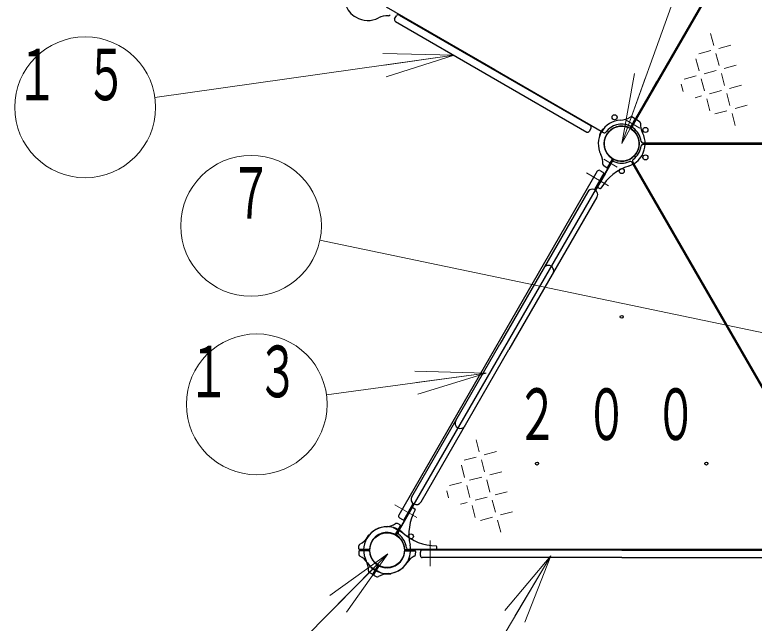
# Model space of a CAD drawing. Units: millimetres on the paper, scale 1:60. Extents: x -385 to 0, y -594 to 267.
# Drawn here: x -310.06 to -278.54, y 139.9 to 165.83 of the extents above; entities that cross this region are included whole.
import ezdxf
from ezdxf.enums import TextEntityAlignment as Align

# ---------------------------------------------------------------- set-up
doc = ezdxf.new("R2010")
doc.units = ezdxf.units.MM
doc.linetypes.add('USER2', pattern=[6, 3, -1, 1, -1])
doc.layers.add('1_60', color=7, linetype='Continuous', lineweight=25)
doc.styles.add('ＭＳ ゴシック', font='')
doc.styles.get('ＭＳ ゴシック').set_extended_font_data('MS Gothic')

msp = doc.modelspace()

# ---------------------------------------------------------------- linework, layer by layer
at = {"layer": '1_60', "lineweight": 13}
for p, q in [((-284.192, 160.336), (-274.283, 187.861)), ((-291.335, 164.1), (-304.093, 162.303)), ((-294.375, 164.177), (-291.335, 164.1)), ((-291.335, 164.1), (-294.305, 163.682)), ((-291.335, 164.1), (-294.236, 163.187)), ((-284.192, 160.336), (-283.646, 163.328)), ((-284.192, 160.336), (-283.176, 163.158)), ((-282.705, 162.989), (-284.192, 160.336)), ((-270.225, 150.623), (-297.055, 156.221)), ((-289.972, 150.556), (-296.778, 149.632)), ((-293.012, 150.648), (-289.972, 150.556)), ((-289.972, 150.556), (-292.945, 150.152)), ((-289.972, 150.556), (-292.877, 149.657)), ((-294.166, 142.861), (-299.098, 137.87)), ((-296.63, 141.078), (-294.166, 142.861)), ((-294.166, 142.861), (-296.275, 140.727)), ((-294.166, 142.861), (-295.919, 140.376)), ((-287.216, 142.774), (-290.289, 137.594)), ((-289.177, 140.449), (-287.216, 142.774)), ((-287.216, 142.774), (-288.746, 140.194)), ((-287.216, 142.774), (-288.316, 139.939))]:
    msp.add_line(p, q, dxfattribs=at)
at = {"layer": '1_60', "color": 4}
for p, q in [((-283.715, 161.111), (-274.625, 176.855)), ((-279.214, 169.008), (-283.758, 161.136)), ((-289.592, 163.482), (-294.217, 166.152)), ((-289.592, 163.482), (-284.968, 160.812)), ((-265.102, 160.36), (-283.282, 160.36)), ((-283.282, 160.311), (-265.102, 160.311)), ((-293.715, 143.79), (-284.625, 159.535)), ((-283.759, 159.535), (-274.669, 143.79)), ((-274.625, 143.815), (-283.715, 159.56)), ((-275.102, 143.04), (-293.282, 143.04))]:
    msp.add_line(p, q, dxfattribs=at)
at = {"layer": '1_60'}
for p, q in [((-293.682, 165.815), (-285.527, 161.106)), ((-293.871, 165.654), (-293.796, 165.784)), ((-293.84, 165.54), (-285.685, 160.832)), ((-285.571, 160.863), (-285.496, 160.992)), ((-284.963, 160.973), (-284.965, 160.974)), ((-285.129, 160.684), (-285.132, 160.686)), ((-285.123, 159.189), (-284.993, 159.114)), ((-285.237, 159.159), (-293.696, 144.508)), ((-284.948, 159.079), (-285.353, 158.379)), ((-284.902, 159.052), (-285.306, 158.352)), ((-284.948, 159.079), (-284.902, 159.052)), ((-293.482, 144.298), (-293.078, 144.998)), ((-293.436, 144.272), (-293.032, 144.972)), ((-293.665, 144.394), (-293.535, 144.319)), ((-293.482, 144.298), (-293.436, 144.272)), ((-294.963, 143.652), (-294.965, 143.653)), ((-295.129, 143.363), (-295.132, 143.365)), ((-292.775, 142.782), (-292.775, 142.932)), ((-284.192, 143.015), (-292.692, 143.015)), ((-284.192, 143.015), (-275.692, 143.015)), ((-284.192, 142.698), (-292.692, 142.698)), ((-284.192, 142.698), (-275.692, 142.698)), ((-294.359, 142.029), (-294.359, 142.026)), ((-294.025, 142.029), (-294.025, 142.026))]:
    msp.add_line(p, q, dxfattribs=at)
at = {"layer": '1_60', "color": 4, "lineweight": 13}
for p, q in [((-280.264, 164.519), (-280.401, 165.032)), ((-280.389, 164.303), (-280.901, 164.166)), ((-279.535, 164.532), (-280.048, 164.394)), ((-280.889, 163.437), (-281.027, 163.949)), ((-280.035, 163.666), (-280.173, 164.178)), ((-279.307, 163.678), (-279.819, 163.541)), ((-280.16, 163.449), (-280.673, 163.312)), ((-279.807, 162.812), (-279.944, 163.324)), ((-281.014, 163.22), (-281.527, 163.083)), ((-280.66, 162.583), (-280.798, 163.095)), ((-281.57, 162.562), (-281.652, 162.867)), ((-279.078, 162.824), (-279.59, 162.687)), ((-280.785, 162.367), (-281.058, 162.293)), ((-279.932, 162.595), (-280.444, 162.458)), ((-279.578, 161.958), (-279.715, 162.47)), ((-280.432, 161.729), (-280.569, 162.242)), ((-279.703, 161.741), (-280.215, 161.604)), ((-278.849, 161.97), (-279.361, 161.833)), ((-279.349, 161.104), (-279.486, 161.616)), ((-290.264, 147.199), (-290.401, 147.711)), ((-289.535, 147.211), (-290.048, 147.074)), ((-290.389, 146.982), (-290.901, 146.845)), ((-290.889, 146.116), (-291.027, 146.629)), ((-290.035, 146.345), (-290.173, 146.857)), ((-289.307, 146.357), (-289.819, 146.22)), ((-290.16, 146.129), (-290.673, 145.991)), ((-289.807, 145.491), (-289.944, 146.004)), ((-291.014, 145.9), (-291.527, 145.763)), ((-290.66, 145.263), (-290.798, 145.775)), ((-291.57, 145.242), (-291.652, 145.546)), ((-289.078, 145.504), (-289.59, 145.366)), ((-290.785, 145.046), (-291.058, 144.973)), ((-289.932, 145.275), (-290.444, 145.138)), ((-289.578, 144.637), (-289.715, 145.15)), ((-290.432, 144.409), (-290.569, 144.921)), ((-289.703, 144.421), (-290.215, 144.284)), ((-288.849, 144.65), (-289.361, 144.512)), ((-289.349, 143.784), (-289.486, 144.296))]:
    msp.add_line(p, q, dxfattribs=at)
at = {"layer": '1_60', "color": 2}
for p, q in [((-283.64, 161.411), (-283.756, 161.472)), ((-283.823, 161.025), (-283.627, 161.365)), ((-283.78, 161), (-283.583, 161.34)), ((-283.537, 161.351), (-283.434, 161.287)), ((-284.561, 159.647), (-285.216, 158.512)), ((-284.604, 159.672), (-284.801, 159.331)), ((-284.847, 159.32), (-284.95, 159.384)), ((-285.202, 158.466), (-285.124, 158.426)), ((-293.78, 143.679), (-293.125, 144.813)), ((-293.078, 144.824), (-293.005, 144.777)), ((-293.64, 144.09), (-293.747, 144.147)), ((-293.823, 143.704), (-293.627, 144.044)), ((-295.399, 143.075), (-295.395, 143.196)), ((-292.068, 143.075), (-292.072, 143.162)), ((-295.399, 142.956), (-295.395, 142.825)), ((-294.973, 143.04), (-295.366, 143.04)), ((-294.973, 142.99), (-295.366, 142.99)), ((-293.411, 143.04), (-292.101, 143.04)), ((-293.411, 142.99), (-293.018, 142.99)), ((-292.985, 142.956), (-292.989, 142.834)), ((-294.604, 142.351), (-294.801, 142.011)), ((-294.561, 142.326), (-294.757, 141.986)), ((-294.847, 141.999), (-294.958, 142.068)), ((-294.744, 141.94), (-294.637, 141.883))]:
    msp.add_line(p, q, dxfattribs=at)
at = {"layer": '1_60', "linetype": 'USER2', "lineweight": 13}
for p, q in [((-284, 161.331), (-283.425, 161)), ((-284.959, 159.672), (-284.384, 159.34)), ((-284.757, 158.545), (-285.697, 159.088)), ((-292.924, 144.399), (-293.864, 144.942)), ((-294, 144.011), (-293.426, 143.679)), ((-292.359, 143.421), (-292.359, 142.336)), ((-294.959, 142.351), (-294.384, 142.019))]:
    msp.add_line(p, q, dxfattribs=at)
at = {"layer": '1_60', "color": 131}
for p, q in [((-285.638, 158.284), (-289.388, 151.788)), ((-285.246, 158.057), (-288.996, 151.562)), ((-293.138, 145.293), (-289.388, 151.788)), ((-292.746, 145.066), (-288.996, 151.562))]:
    msp.add_line(p, q, dxfattribs=at)
at = {"layer": '1_60', "lineweight": 13}
for centre in [(-307.064, 161.885), (-299.992, 156.833), (-299.75, 149.228)]:
    msp.add_circle(centre, 3, dxfattribs=at)
at = {"layer": '1_60'}
for centre, radius in [((-284.494, 161.462), 0.108), ((-284.192, 160.336), 0.743), ((-284.192, 160.336), 0.743), ((-284.192, 160.335), 0.743), ((-284.192, 160.335), 0.743), ((-294.192, 143.015), 0.743)]:
    msp.add_circle(centre, radius, dxfattribs=at)
at = {"layer": '1_60', "color": 4}
for centre, radius in [((-283.182, 160.919), 0.108), ((-283.182, 159.752), 0.108), ((-284.192, 159.169), 0.108), ((-284.192, 152.955), 0.0625), ((-287.801, 146.705), 0.0625), ((-280.583, 146.705), 0.0625), ((-293.182, 143.598), 0.108)]:
    msp.add_circle(centre, radius, dxfattribs=at)
at = {"layer": '1_60', "color": 2}
for centre, radius, start, end in [((-295.018, 166.585), 1, 197.7828, 240), ((-294.137, 165.871), 0.0833, 267.4588, 328), ((-294.137, 165.871), 0.0833, 267.4588, 328), ((-295.018, 166.585), 1, 240, 297.2728), ((-294.177, 164.956), 0.833, 87.4588, 117.2728), ((-284.279, 162.167), 0.833, 272.7272, 302.5412), ((-283.786, 161.394), 0.0833, 62, 122.5412), ((-283.656, 161.381), 0.0333, 330, 62), ((-284.192, 160.336), 1, 92.7272, 150), ((-284.192, 160.336), 0.75, 64.2707, 150), ((-283.555, 161.323), 0.0333, 58, 150), ((-283.478, 161.216), 0.0833, 357.4588, 58), ((-283.478, 161.216), 0.0833, 357.4588, 58), ((-282.562, 161.176), 0.833, 177.4588, 207.2728), ((-284.192, 160.336), 1, 150, 207.2728), ((-283.852, 161.041), 0.0333, 244.2707, 330), ((-283.751, 160.983), 0.0333, 150, 235.7293), ((-284.192, 160.336), 0.75, 330, 55.7293), ((-284.192, 160.336), 1, 330, 27.2728), ((-284.192, 160.336), 0.75, 150, 235.7293), ((-285.822, 159.495), 0.833, 357.4588, 27.2728), ((-284.192, 160.336), 0.75, 244.2707, 330), ((-284.192, 160.336), 1, 287.7828, 330), ((-284.633, 159.688), 0.0333, 330, 55.7293), ((-284.532, 159.63), 0.0333, 64.2707, 150), ((-283.225, 157.32), 2.167, 107.7828, 148.9159), ((-284.906, 159.455), 0.0833, 177.4588, 238), ((-284.829, 159.348), 0.0333, 238, 330), ((-285.187, 158.496), 0.0333, 150, 243), ((-285.109, 158.456), 0.0333, 243, 328.9158), ((-291.097, 143.685), 2.167, 151.0841, 192.2172), ((-293.096, 144.796), 0.0333, 57, 150), ((-293.023, 144.749), 0.0333, 331.0842, 57), ((-294.279, 144.846), 0.833, 272.7272, 302.5412), ((-293.786, 144.073), 0.0833, 62, 122.5412), ((-293.656, 144.06), 0.0333, 330, 62), ((-294.192, 143.015), 1, 92.7272, 150), ((-294.192, 143.015), 1, 90, 147.2728), ((-294.192, 143.015), 0.75, 90, 175.7293), ((-294.192, 143.015), 0.75, 64.2707, 150), ((-294.192, 143.015), 1, 47.7828, 90), ((-294.192, 143.015), 0.75, 4.2707, 90), ((-292.064, 145.36), 2.167, 227.7828, 268.9158), ((-295.734, 144.006), 0.833, 297.4588, 327.2728), ((-294.192, 143.015), 1, 150, 207.2728), ((-293.852, 143.72), 0.0333, 244.2707, 330), ((-293.751, 143.662), 0.0333, 150, 235.7293), ((-294.192, 143.015), 0.75, 330, 55.7293), ((-295.312, 143.193), 0.0833, 117.4588, 178), ((-295.312, 143.193), 0.0833, 117.4588, 178), ((-294.192, 143.015), 0.75, 150, 235.7293), ((-294.192, 143.015), 1, 330, 12.2172), ((-292.106, 143.161), 0.0333, 3, 88.9159), ((-295.366, 143.073), 0.0333, 178, 270), ((-295.366, 142.957), 0.0333, 90, 182), ((-295.312, 142.837), 0.0833, 182, 242.5412), ((-294.973, 143.073), 0.0333, 270, 355.7293), ((-294.973, 142.957), 0.0333, 4.2707, 90), ((-294.192, 143.015), 0.75, 184.2707, 270), ((-294.192, 143.015), 0.75, 270, 355.7293), ((-293.411, 143.073), 0.0333, 184.2707, 270), ((-293.411, 142.957), 0.0333, 90, 175.7293), ((-293.072, 142.837), 0.0833, 297.4588, 358), ((-293.018, 142.957), 0.0333, 358, 90), ((-292.101, 143.073), 0.0333, 270, 3), ((-295.734, 142.024), 0.833, 32.7272, 62.5412), ((-295.822, 142.175), 0.833, 357.4588, 27.2728), ((-294.192, 143.015), 0.75, 244.2707, 330), ((-294.192, 143.015), 1, 272.7272, 330), ((-292.65, 142.024), 0.833, 117.4588, 147.2728), ((-294.192, 143.015), 1, 212.7272, 270), ((-294.633, 142.367), 0.0333, 330, 55.7293), ((-294.532, 142.309), 0.0333, 64.2707, 150), ((-294.192, 143.015), 1, 270, 327.2728), ((-294.906, 142.134), 0.0833, 177.4588, 238), ((-294.83, 142.027), 0.0333, 238, 330), ((-294.729, 141.969), 0.0333, 150, 242), ((-294.598, 141.956), 0.0833, 242, 302.5412), ((-294.598, 141.956), 0.0833, 242, 302.5412), ((-294.105, 141.183), 0.833, 92.7272, 122.5412)]:
    msp.add_arc(centre, radius, start, end, dxfattribs=at)
at = {"layer": '1_60'}
for centre, radius, start, end in [((-293.724, 165.743), 0.0833, 60, 150), ((-293.799, 165.613), 0.0833, 150, 240), ((-285.569, 161.034), 0.0833, 330, 60), ((-284.192, 160.335), 0.833, 66.7872, 143.2128), ((-285.644, 160.904), 0.0833, 240, 330), ((-284.192, 160.336), 1.017, 150, 158.6269), ((-284.192, 160.336), 1.017, 141.3731, 150), ((-284.973, 160.96), 0.0167, 60, 141.3731), ((-285.123, 160.7), 0.0167, 158.6269, 240), ((-285.165, 159.117), 0.0833, 60, 150), ((-285.035, 159.042), 0.0833, 330, 60), ((-293.623, 144.466), 0.0833, 150, 240), ((-293.494, 144.391), 0.0833, 240, 330), ((-294.192, 143.015), 1.017, 150, 158.6269), ((-294.192, 143.015), 1.017, 141.3731, 150), ((-294.973, 143.639), 0.0167, 60, 141.3731), ((-295.123, 143.379), 0.0167, 158.6269, 240), ((-292.692, 142.932), 0.0833, 90, 180), ((-292.692, 142.782), 0.0833, 180, 270), ((-294.342, 142.026), 0.0167, 180, 261.3731), ((-294.192, 143.015), 1.017, 261.3731, 270), ((-294.192, 143.015), 1.017, 270, 278.6269), ((-294.042, 142.026), 0.0167, 278.6269, 0)]:
    msp.add_arc(centre, radius, start, end, dxfattribs=at)
at = {"layer": '1_60', "color": 4}
for centre, radius, start, end in [((-283.831, 161.178), 0.0833, 246.7872, 330), ((-283.643, 161.069), 0.0833, 150, 233.2128), ((-284.926, 160.884), 0.0833, 240, 323.2128), ((-284.192, 160.335), 0.833, 6.7872, 53.2128), ((-284.192, 160.336), 0.833, 306.7872, 353.2128), ((-283.282, 160.444), 0.0833, 186.7872, 270), ((-283.282, 160.227), 0.0833, 90, 173.2128), ((-284.553, 159.493), 0.0833, 66.7872, 150), ((-284.192, 160.336), 0.833, 246.7872, 293.2128), ((-283.831, 159.493), 0.0833, 30, 113.2128), ((-283.643, 159.601), 0.0833, 126.7872, 210), ((-293.643, 143.749), 0.0833, 150, 233.2128), ((-294.192, 143.015), 0.833, 6.7872, 53.2128), ((-293.282, 143.123), 0.0833, 186.7872, 270)]:
    msp.add_arc(centre, radius, start, end, dxfattribs=at)
at = {"layer": '1_60', "color": 131}
for centre, start, end in [((-285.442, 158.17), 330, 150), ((-287.317, 154.923), 330, 150), ((-291.067, 148.427), 150, 330), ((-292.942, 145.18), 150, 330)]:
    msp.add_arc(centre, 0.227, start, end, dxfattribs=at)

# ---------------------------------------------------------------- texts
at = {"layer": '1_60', "style": 'ＭＳ ゴシック', "width": 0.6}
msp.add_text('７', height=2.199, dxfattribs=at).set_placement((-299.992, 159.333), align=Align.TOP_CENTER)
at = {"layer": '1_60', "char_height": 2.199, "style": 'ＭＳ ゴシック'}
for s, insert, attachment_point in [('\\T1.64;\\W0.6;１５', (-307.064, 164.385), 2), ('\\T1.64;\\W0.6;１３', (-299.75, 151.728), 2), ('\\T1.64;\\W0.6;２００', (-288.692, 148.789), 4)]:
    msp.add_mtext(s, dxfattribs=dict(at, insert=insert, attachment_point=attachment_point))

doc.saveas('drawing.dxf')
